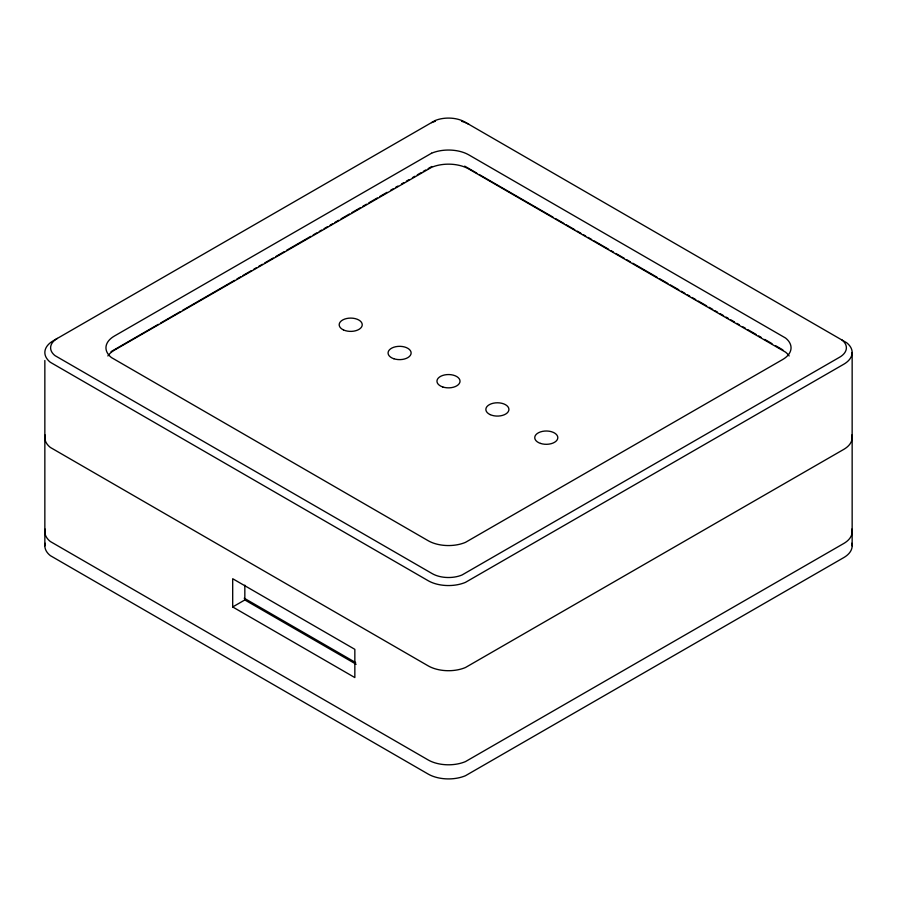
<?xml version="1.0" encoding="UTF-8"?>
<svg xmlns="http://www.w3.org/2000/svg" width="897" height="897" viewBox="0 0 897 897"><rect width="100%" height="100%" fill="white"/><g stroke="black" fill="none" stroke-linecap="round" stroke-linejoin="round"><path stroke-width="1.35" d="M111.082 351.613L158.287 324.366M160.698 322.965L180.062 311.797M182.483 310.396L234.532 280.357M236.954 278.956L240.575 276.87M242.997 275.469L251.474 270.58M253.896 269.178L256.318 267.788M258.728 266.387L262.361 264.29M264.783 262.899L273.26 258M275.682 256.609L284.147 251.721M286.569 250.319L310.777 236.348M313.199 234.947L316.82 232.861M319.242 231.46L321.664 230.058M324.086 228.668L327.719 226.571M330.141 225.169L332.563 223.779M334.985 222.378L338.606 220.281M341.028 218.89L349.505 213.991M351.927 212.6L360.392 207.712M362.814 206.31L366.447 204.213M368.869 202.823L377.334 197.934M379.756 196.533L387.022 192.339M390.655 190.242L393.077 188.852M395.487 187.451L397.909 186.049M401.542 183.963L403.964 182.562M406.386 181.16L408.808 179.77M412.441 177.673L414.851 176.272M417.273 174.881L420.906 172.785M423.328 171.383L425.75 169.982M428.172 168.591L431.805 166.494M232.693 606.955L232.693 578.722L354.842 649.338L354.842 677.571L232.693 606.955L244.836 599.947L244.836 585.158M464.668 166.136L476.778 173.121M479.189 174.523L553 217.141M555.422 218.543L563.888 223.431M566.31 224.833L574.775 229.722M577.197 231.123L580.83 233.22M583.252 234.61L585.663 236.012M588.084 237.402L591.717 239.499M594.139 240.901L608.659 249.288M611.081 250.689L613.492 252.079M615.914 253.481L624.39 258.37M626.801 259.771L630.434 261.868M632.856 263.258L657.053 277.24M659.474 278.631L667.94 283.519M670.362 284.921L678.838 289.809M681.249 291.211L684.882 293.308M687.304 294.709L689.726 296.1M692.148 297.501L695.769 299.598M698.191 300.988L706.657 305.888M709.079 307.279L712.711 309.375M715.133 310.777L717.555 312.167M719.966 313.569L723.599 315.666M726.021 317.067L728.442 318.457M730.864 319.859L734.486 321.956M736.908 323.357L739.33 324.748M742.963 326.844L745.385 328.246M747.795 329.636L756.272 334.536M758.694 335.927L761.105 337.328M764.737 339.425L772.003 343.618M775.625 345.715L782.89 349.908M244.208 598.209L355.627 662.547M244.836 599.947L356.143 664.24M852.15 352.51L852.15 545.869M44.85 360.504L44.85 545.869M45.209 543.268A28.805 16.628 0 0 0 50.355 555.647L428.127 774.044A28.805 16.628 0 0 0 465.431 775.737L843.707 557.631A28.805 16.628 0 0 0 851.791 543.268M45.209 529.152A28.805 16.628 0 0 0 50.355 541.53L428.127 759.927A28.805 16.628 0 0 0 465.431 761.62L843.707 543.515A28.805 16.628 0 0 0 851.791 529.152M45.209 435.056A28.805 16.628 0 0 0 50.355 447.435L428.127 665.832A28.805 16.628 0 0 0 465.431 667.536L843.707 449.419A28.805 16.628 0 0 0 851.791 435.056M107.875 355.952A28.805 16.628 0 0 1 114.401 350.155L431.569 167.335A28.805 16.628 0 0 1 468.873 169.028L785.537 352.14A28.805 16.628 0 0 1 789.125 355.952M57.363 338.393A23.053 13.309 0 0 0 55.009 355.627L432.197 573.62A23.053 13.309 0 0 0 462.045 574.977L839.637 357.208A23.053 13.309 0 0 0 841.991 339.985M431.569 122.642A28.805 16.628 0 0 1 435.415 121.274M461.585 121.274A28.805 16.628 0 0 1 468.873 124.335M434.955 120.624L53.293 340.748A28.805 16.628 0 0 0 50.355 362.287L428.127 580.684A28.805 16.628 0 0 0 465.431 582.377L843.707 364.272A28.805 16.628 0 0 0 846.645 342.732L464.803 121.981A23.053 13.309 0 0 0 434.955 120.624M431.569 153.219L114.401 336.039A28.805 16.628 0 0 0 111.463 357.578L428.127 540.689A28.805 16.628 0 0 0 465.431 542.382L782.599 359.562A28.805 16.628 0 0 0 785.537 338.023L468.873 154.912A28.805 16.628 0 0 0 431.569 153.219M343.461 329.917A11.526 6.649 0 0 0 362.096 325.79A11.526 6.649 0 0 0 346.59 318.536A11.526 6.649 0 0 0 343.461 329.917M393.85 358.744A11.526 6.649 0 0 0 411.129 352.981A11.526 6.649 0 0 0 393.85 347.217A11.526 6.649 0 0 0 393.85 358.744M442.737 386.966A11.526 6.649 0 0 0 460.026 381.203A11.526 6.649 0 0 0 442.737 375.439A11.526 6.649 0 0 0 442.737 386.966M490.143 414.605A11.526 6.649 0 0 0 508.778 410.478A11.526 6.649 0 0 0 493.26 403.224A11.526 6.649 0 0 0 490.143 414.605M540.521 443.421A11.526 6.649 0 0 0 557.811 437.658A11.526 6.649 0 0 0 540.521 431.894A11.526 6.649 0 0 0 540.521 443.421"/></g></svg>
